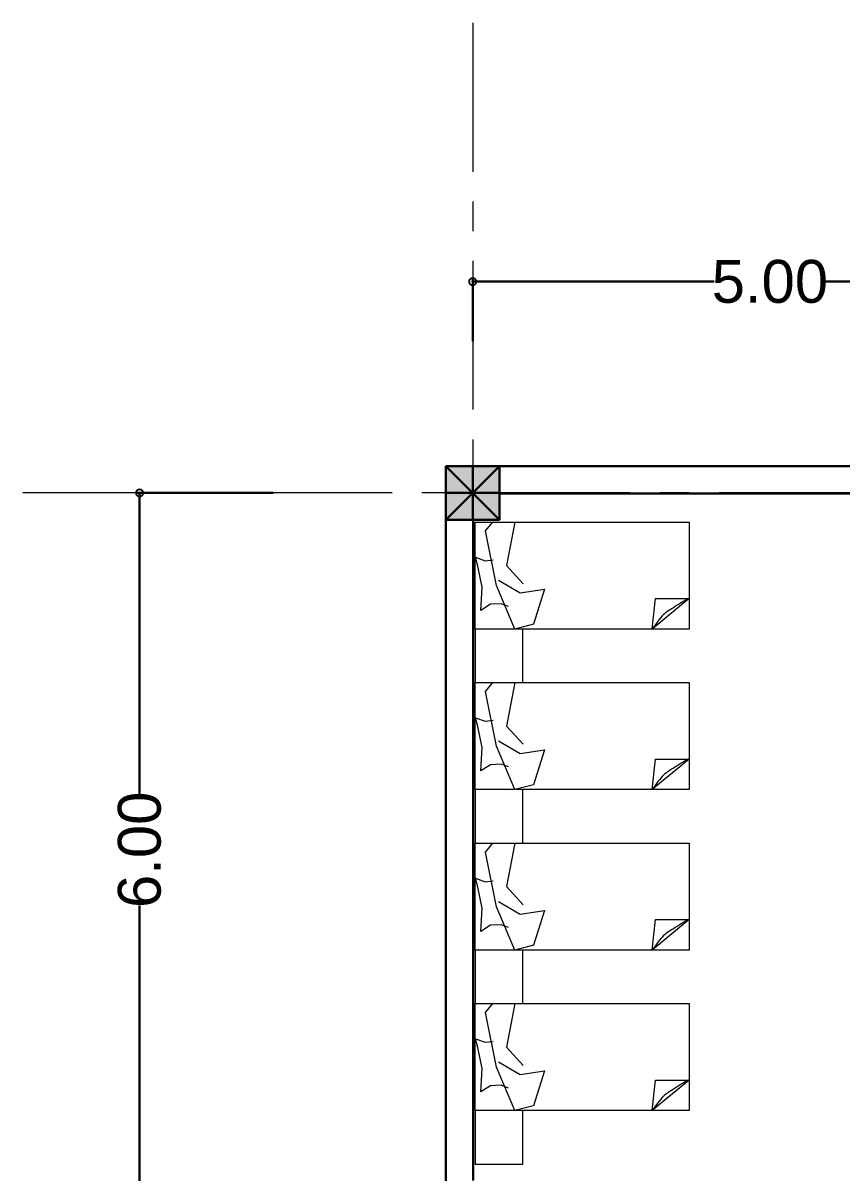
# Model space of a CAD drawing. Header units: metres. Extents: x 319894 to 3389272, y 120 to 6136017.
# Drawn here: x 321358.01 to 321364.89, y 3068029.43 to 3068039.09 of the extents above; entities that cross this region are included whole.
import ezdxf

# ---------------------------------------------------------------- set-up
doc = ezdxf.new("R2010")
doc.units = ezdxf.units.M
doc.header["$MEASUREMENT"] = 0
doc.linetypes.add('CENTER', pattern=[2, 1.25, -0.25, 0.25, -0.25])
doc.linetypes.add('HIDDEN', pattern=[0.375, 0.25, -0.125])
doc.layers.get('Defpoints').update_dxf_attribs({"color": 254})
for name, color, linetype, lineweight in [('centerline', 255, 'HIDDEN', 5), ('column', 50, 'Continuous', 30), ('Fixtures', 31, 'Continuous', 20), ('hatch', 252, 'Continuous', 15), ('wall', 4, 'Continuous', 30)]:
    doc.layers.add(name, color=color, linetype=linetype, lineweight=lineweight)
doc.layers.add('S-DIM', color=7, linetype='Continuous')
doc.styles.add('TEXTS', font='swissl.ttf')
doc.dimstyles.new('DIMTEXT', dxfattribs={"dimscale": 0.4, "dimtxt": 0.9, "dimasz": 0.3, "dimexe": 0.05, "dimexo": 0.05, "dimgap": 0.05, "dimtad": 0, "dimzin": 1, "dimdsep": 46, "dimtxsty": 'TEXTS', "dimblk": 'DOTSMALL', "dimcen": 0.1, "dimclrd": 256, "dimclre": 6, "dimclrt": 3, "dimadec": 0, "dimazin": 0, "dimtfac": 0.15, "dimtix": 1, "dimtofl": 0, "dimtmove": 1, "dimatfit": 3, "dimldrblk": 'OPEN', "dimfxl": 1, "dimtolj": 1, "dimtzin": 0, "dimarcsym": 0})

# ---------------------------------------------------------------- blocks, each defined once
blk = doc.blocks.new('column')
at = {"layer": 'hatch'}
h = blk.add_hatch(color=256, dxfattribs=at)
h.dxf.hatch_style = 1
h.paths.add_polyline_path([(0, 0), (0.45, 0), (0.45, 0.45), (0, 0.45)])
at = {"layer": 'column'}
for p, q in [((0, 0.45), (0.45, 0)), ((0, 0), (0.45, 0.45)), ((0.225, 0.45), (0.225, 0)), ((0, 0.225), (0.45, 0.225))]:
    blk.add_line(p, q, dxfattribs=at)
blk.add_lwpolyline([(0, 0), (0.45, 0), (0.45, 0.45), (0, 0.45)], close=True, dxfattribs=at)
blk = doc.blocks.new('cell bed1')
at = {"layer": 'Fixtures'}
for p, q in [((2034189.1, -167492), (2034446.1, -167180.8)), ((2034446.1, -167180.8), (2034189.1, -167208.5)), ((2034189.1, -167208.5), (2034189.1, -167492))]:
    blk.add_line(p, q, dxfattribs=at)
blk.add_lwpolyline([(2034446.1, -167492), (2034446.1, -165692), (2033546.1, -165692), (2033546.1, -167492)], close=True, dxfattribs=at)
at = {"layer": 'Fixtures', "linetype": 'ByBlock', "lineweight": 0}
for points in [[(2034288.5, -165739.6), (2034093, -165750.7), (2033916, -165713.6), (2033841.4, -165693.7), (2033871.6, -165776.9), (2033863.5, -165843.2)], [(2034255.7, -165971.8), (2034232.8, -165910.4), (2034237.2, -165821.8), (2034288.5, -165739.6)], [(2034036.2, -165889.2), (2034142.7, -166070.3), (2034111.7, -166274.3), (2034404.7, -166181.6), (2034446.1, -166026.2), (2034081, -165870.4), (2033621.2, -165778.2), (2033546.1, -165839.5), (2033546.1, -166025.9), (2033912.6, -165956), (2034065.2, -166094.9)]]:
    blk.add_lwpolyline(points, dxfattribs=at)
at = {"layer": 'Fixtures'}
blk.add_open_spline([(2034189.1, -167483.2), (2034205.4, -167455), (2034280, -167338), (2034324.5, -167266), (2034400.1, -167213), (2034446.1, -167180.8)], degree=3, knots=[58.285176, 58.285176, 58.285176, 58.285176, 153.797631, 253.744613, 409.43508, 409.43508, 409.43508, 409.43508], dxfattribs=at)
blk = doc.blocks.new('_DotSmall')
at = {"color": 0, "linetype": 'ByBlock', "const_width": 0.5}
blk.add_lwpolyline([(-0.0625, 0, 1), (0.0625, 0, 1)], format="xyb", close=True, dxfattribs=at)
blk = doc.blocks.new('*D910')
at = {"layer": 'Defpoints', "color": 0, "transparency": 16777216}
for p in [(322196.8026, 3068138.4739), (322191.8026, 3068137.9544), (322196.8026, 3068137.9544)]:
    blk.add_point(p, dxfattribs=at)
at = {"layer": 'S-DIM', "color": 6, "lineweight": -2, "transparency": 16777216}
for p, q in [((322191.8026, 3068137.9744), (322191.8026, 3068138.4939)), ((322196.8026, 3068137.9744), (322196.8026, 3068138.4939))]:
    blk.add_line(p, q, dxfattribs=at)
at = {"layer": 'S-DIM', "lineweight": -2, "transparency": 16777216}
for p, q in [((322191.8026, 3068138.4739), (322193.835, 3068138.4739)), ((322196.8026, 3068138.4739), (322194.7702, 3068138.4739))]:
    blk.add_line(p, q, dxfattribs=at)
at = {"layer": 'S-DIM', "lineweight": -2, "transparency": 16777216, "xscale": 0.12, "yscale": 0.12, "zscale": 0.12, "rotation": 180}
blk.add_blockref('_DotSmall', (322191.8026, 3068138.4739), dxfattribs=at)
at = {"layer": 'S-DIM', "lineweight": -2, "transparency": 16777216, "xscale": 0.12, "yscale": 0.12, "zscale": 0.12}
blk.add_blockref('_DotSmall', (322196.8026, 3068138.4739), dxfattribs=at)
at = {"layer": 'S-DIM', "color": 3, "transparency": 16777216, "insert": (322194.3026, 3068138.4739), "char_height": 0.36, "attachment_point": 5, "style": 'TEXTS'}
blk.add_mtext('\\A1;5.00', dxfattribs=at)
blk = doc.blocks.new('_Open')
at = {"color": 0, "linetype": 'ByBlock', "lineweight": -2}
for p, q in [((-1, 0.167), (0, 0)), ((-1, -0.167), (0, 0)), ((0, 0), (-1, 0))]:
    blk.add_line(p, q, dxfattribs=at)
blk = doc.blocks.new('*D913')
at = {"layer": 'Defpoints', "color": 0, "transparency": 16777216}
for p in [(322190.1455, 3068136.6977), (322189.0006, 3068130.6977), (322190.1455, 3068130.6977)]:
    blk.add_point(p, dxfattribs=at)
at = {"layer": 'S-DIM', "color": 6, "lineweight": -2, "transparency": 16777216}
for p, q in [((322190.1255, 3068136.6977), (322188.9806, 3068136.6977)), ((322190.1255, 3068130.6977), (322188.9806, 3068130.6977))]:
    blk.add_line(p, q, dxfattribs=at)
at = {"layer": 'S-DIM', "lineweight": -2, "transparency": 16777216}
for p, q in [((322189.0006, 3068136.6977), (322189.0006, 3068134.1648)), ((322189.0006, 3068130.6977), (322189.0006, 3068133.2305))]:
    blk.add_line(p, q, dxfattribs=at)
at = {"layer": 'S-DIM', "lineweight": -2, "transparency": 16777216, "xscale": 0.12, "yscale": 0.12, "zscale": 0.12}
for p, rotation in [((322189.0006, 3068136.6977), 90), ((322189.0006, 3068130.6977), 270)]:
    blk.add_blockref('_DotSmall', p, dxfattribs=dict(at, rotation=rotation))
at = {"layer": 'S-DIM', "color": 3, "transparency": 16777216, "insert": (322189.0006, 3068133.6977), "char_height": 0.36, "attachment_point": 5, "rotation": 90, "style": 'TEXTS'}
blk.add_mtext('\\A1;6.00', dxfattribs=at)
blk = doc.blocks.new('GRID FOR GROUND FLOOR')
at = {"layer": 'centerline', "linetype": 'CENTER'}
for p, q in [((322191.8026, 3068140.6483), (322191.8026, 3068102.9886)), ((322235.1255, 3068136.6977), (322188.0196, 3068136.6977))]:
    blk.add_line(p, q, dxfattribs=at)
at = {"layer": 'wall'}
blk.add_blockref('column', (322191.5776, 3068136.4727), dxfattribs=at)
at = {"layer": 'S-DIM'}
dim = blk.add_linear_dim(base=(322196.8026, 3068138.4739), p1=(322191.8026, 3068137.9544), p2=(322196.8026, 3068137.9544), dimstyle='DIMTEXT', dxfattribs=at)
dim.commit()
dim.dimension.update_dxf_attribs({"geometry": '*D910', "text_midpoint": (322194.3026, 3068138.4739)})
dim = blk.add_linear_dim(base=(322189.0006, 3068130.6977), p1=(322190.1455, 3068136.6977), p2=(322190.1455, 3068130.6977), angle=90, dimstyle='DIMTEXT', dxfattribs=at)
dim.commit()
dim.dimension.update_dxf_attribs({"geometry": '*D913', "text_midpoint": (322189.0006, 3068133.6977)})

msp = doc.modelspace()

# ---------------------------------------------------------------- linework, layer by layer
at = {"layer": 'Fixtures'}
for points in [[(321361.8147, 3068033.5464), (321362.2147, 3068033.5464), (321362.2147, 3068033.9958), (321361.8147, 3068033.9958)], [(321361.8147, 3068033.5464), (321362.2147, 3068033.5464), (321362.2147, 3068033.9958), (321361.8147, 3068033.9958)], [(321361.8147, 3068032.197), (321362.2147, 3068032.197), (321362.2147, 3068032.6464), (321361.8147, 3068032.6464)], [(321361.8147, 3068032.197), (321362.2147, 3068032.197), (321362.2147, 3068032.6464), (321361.8147, 3068032.6464)], [(321361.8147, 3068032.197), (321362.2147, 3068032.197), (321362.2147, 3068032.6464), (321361.8147, 3068032.6464)], [(321361.8147, 3068032.197), (321362.2147, 3068032.197), (321362.2147, 3068032.6464), (321361.8147, 3068032.6464)], [(321361.8147, 3068030.8476), (321362.2147, 3068030.8476), (321362.2147, 3068031.297), (321361.8147, 3068031.297)], [(321361.8147, 3068030.8476), (321362.2147, 3068030.8476), (321362.2147, 3068031.297), (321361.8147, 3068031.297)], [(321361.8147, 3068030.8476), (321362.2147, 3068030.8476), (321362.2147, 3068031.297), (321361.8147, 3068031.297)], [(321361.8147, 3068030.8476), (321362.2147, 3068030.8476), (321362.2147, 3068031.297), (321361.8147, 3068031.297)], [(321361.8147, 3068029.4982), (321362.2147, 3068029.4982), (321362.2147, 3068029.9476), (321361.8147, 3068029.9476)], [(321361.8147, 3068029.4982), (321362.2147, 3068029.4982), (321362.2147, 3068029.9476), (321361.8147, 3068029.9476)]]:
    msp.add_lwpolyline(points, close=True, dxfattribs=at)
at = {"layer": 'wall'}
for p, q in [((321362.019, 3068035.365), (321382.519, 3068035.365)), ((321382.2898, 3068035.135), (321362.019, 3068035.136)), ((321361.569, 3068034.9153), (321361.569, 3068029.365)), ((321361.799, 3068034.9153), (321361.799, 3068029.365))]:
    msp.add_line(p, q, dxfattribs=at)
msp.add_lwpolyline([(321399.519, 3068015.8653), (321399.519, 3068004.7155), (321375.5687, 3068004.7155), (321375.5695, 3068005.9158), (321361.569, 3068005.9153), (321361.569, 3068015.4135), (321360.369, 3068015.4135), (321360.369, 3068029.2963), (321361.569, 3068029.2963), (321361.5688, 3068035.3653), (321382.519, 3068035.3653), (321382.519, 3068015.8703), (321399.519, 3068015.8703), (321399.519, 3068004.7155)], dxfattribs=at)

# ---------------------------------------------------------------- block references
at = {"layer": 'Fixtures', "xscale": -0.001000027668465999, "yscale": 0.001000027668465999, "zscale": 0.001000027668465999, "rotation": 90}
for p in [(321196.1182, 3070068.4982), (321196.1182, 3070067.1488), (321196.1182, 3070065.7994), (321196.1182, 3070064.45)]:
    msp.add_blockref('cell bed1', p, dxfattribs=at)
at = {"layer": 'wall'}
for name, p in [('GRID FOR GROUND FLOOR', (-830.0086, -101.5574)), ('column', (321361.569, 3068034.915))]:
    msp.add_blockref(name, p, dxfattribs=at)

doc.saveas('drawing.dxf')
